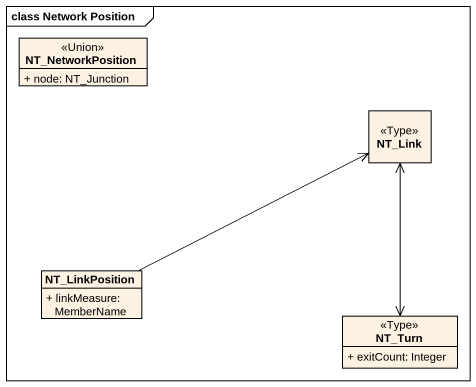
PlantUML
@startuml
mainframe class Network Position
hide circle
hide empty members
skinparam classAttributeIconSize 0
class NT_NetworkPosition <<Union>> {
  + node: NT_Junction
}
class NT_Link <<Type>>
class NT_LinkPosition {
  + linkMeasure: MemberName
}
class NT_Turn <<Type>> {
  + exitCount: Integer
}
NT_LinkPosition -right-> NT_Link
NT_Turn <-up-> NT_Link
NT_Turn <-up-> NT_Link
@enduml
